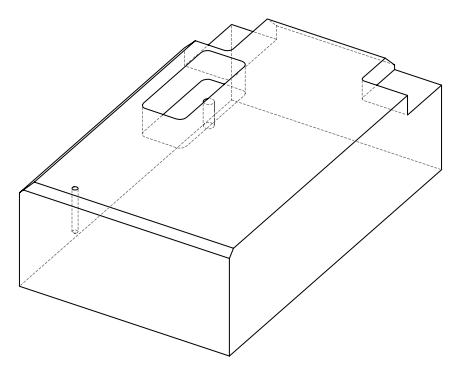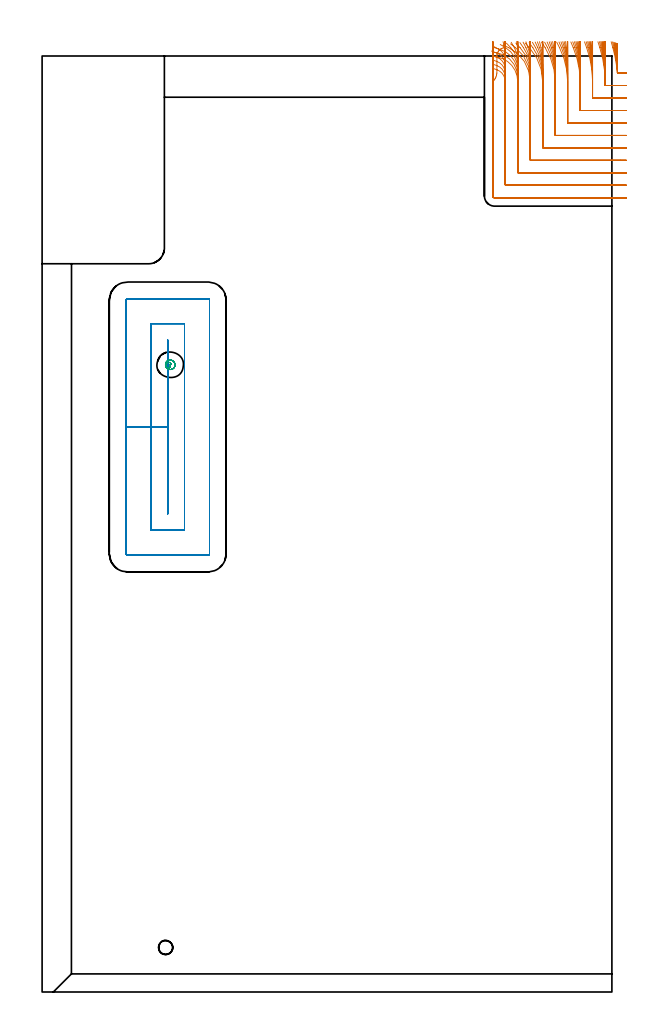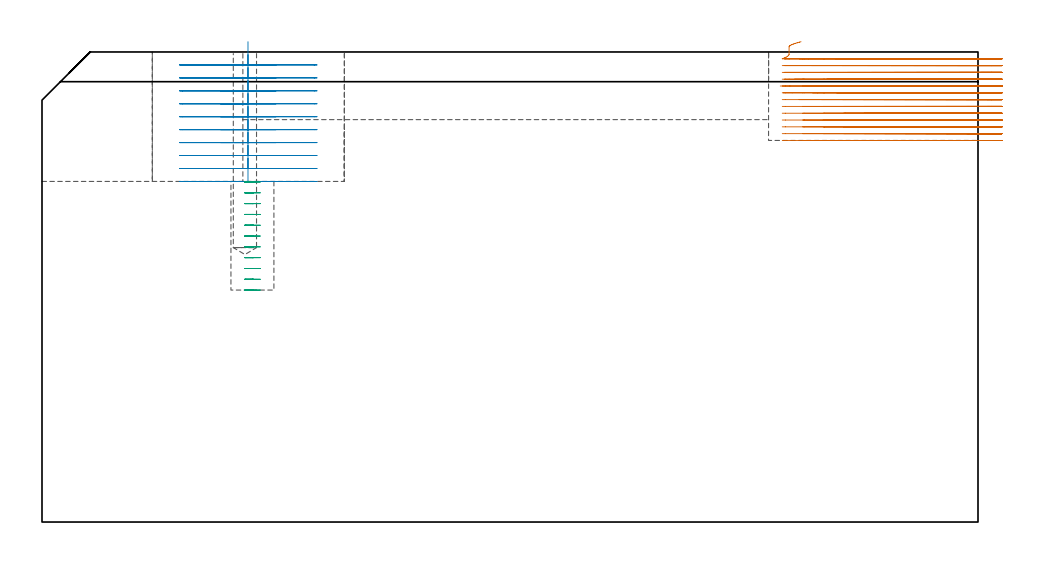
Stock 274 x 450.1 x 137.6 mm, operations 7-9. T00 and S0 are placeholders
(PLAN: 9 operations, 6 tool changes, 98.4 min)
(1 SPOT_DRILL | STEP1POCKET | NXT0321_9005460120000 | 0.03 min | 0 mm3)
(2 DRILL_BLIND_HOLE_INTO_CENTER | STEP1POCKET | UGT0301_189 | 0.25 min | 2077 mm3)
(3 AREA_MILL | FG_CHAMFER_SURFACE | UGT0205_001 | 8.62 min | 10328 mm3)
(4 AREA_MILL_1 | FG_CHAMFER_SURFACE_1 | UGT0205_001 | 14.22 min | 35129 mm3)
(5 AREA_MILL_2 | FG_CHAMFER_SURFACE_2 | UGT0205_001 | 10.03 min | 33250 mm3)
(6 MILL_CORNER_NOTCH_RECTANGULAR | CORNER_NOTCH_RECTANGULAR | NXT0201_011 | Follow Part, ap 3, ae 75% | 22.48 min | 219939 mm3)
(7 MILL_CORNER_NOTCH_RECTANGULAR_1 | CORNER_NOTCH_RECTANGULAR_1 | NXT0201_009 | Follow Part, ap 2, ae 75% | 25.79 min | 112958 mm3)
(8 MILL_RECTANGULAR_POCKET | POCKET_RECTANGULAR_STRAIGHT | NXT0201_012 | Follow Part, ap 4, ae 75% | 15.99 min | 294454 mm3)
(9 MILL_BLIND_HOLE_FROM_SOLID_MATERIAL | STEP1POCKET_1 | NXT0201_009 | Spiral | 1.04 min | 3942 mm3)
(TOOL NXT0321_9005460120000 | NC Spot Drill, 142deg, 12mm, Carbide, Uncoated | D12 PA142 FL30 Z2)
(TOOL UGT0301_189 | Twist Drill 6.8 mm | D6.8 PA118 FL66 Z2)
(TOOL UGT0205_001 | Chamfer Mill 20 x 3 x 45 deg. | D20 FL50 Z2)
(TOOL NXT0201_011 | ENDMILL 12mm [2P460-1200-NA 1630] | D12 FL38 Z6)
(TOOL NXT0201_009 | ENDMILL 8mm [2P460-0800-NA 1630] | D8 FL26 Z6)
(TOOL NXT0201_012 | ENDMILL 16mm [2P460-1600-NA 1630] | D16 FL38 Z6)
(OP 7 MILL_CORNER_NOTCH_RECTANGULAR_1)
G17 G21 G94 G90
T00 M6
G54
G17 G0 G90 X273.645 Y456.962 S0 M3
G43 Z147.6 H1
Z135.608
G94 G1 X274.457 Y454.074 F250.
G2 X276.535 Y442.266 R60. F500.
G3 X276.929 Y441.9 R0.4
G1 X278.
X281. F250.
G0 Z147.6
X267.284 Y456.96
Z135.608
G1 X268.188 Y454.1
G2 X270.7 Y437.823 R54. F500.
G1 Y436.296
G3 X271.096 Y435.9 R0.4
G1 X278.
X281. F250.
G0 Z147.6
X260.838 Y456.922
Z135.608
G1 X261.856 Y454.1
G2 X264.7 Y437.823 R48. F500.
G1 Y430.296
G3 X265.096 Y429.9 R0.4
G1 X278.
X281. F250.
G0 Z147.6
X254.255 Y456.866
Z135.608
G1 X255.418 Y454.1
G2 X258.7 Y437.823 R42. F500.
G1 Y424.296
G3 X259.096 Y423.9 R0.4
G1 X278.
X281. F250.
G0 Z147.6
X247.454 Y456.776
Z135.608
G1 X248.81 Y454.1
G2 X252.7 Y437.823 R36. F500.
G1 Y418.296
G3 X253.096 Y417.9 R0.4
G1 X278.
X281. F250.
G0 Z147.6
X240.272 Y456.62
Z135.608
G1 X241.9 Y454.1
G2 X246.7 Y437.823 R30. F500.
G1 Y412.296
G3 X247.096 Y411.9 R0.4
G1 X278.
X281. F250.
G0 Z147.6
X232.302 Y456.305
Z135.608
G1 X234.337 Y454.1
G2 X240.7 Y437.823 R24. F500.
G1 Y406.297
G3 X241.097 Y405.9 R0.4
G1 X278.
X281. F250.
G0 Z147.6
X221.671 Y455.381
Z135.608
G1 X224.384 Y454.1
G2 X234.7 Y437.823 R18. F500.
G1 Y400.297
G3 X235.097 Y399.9 R0.4
G1 X278.
X281. F250.
G0 Z147.6
X217.221 Y449.905
Z135.608
G1 X218.7 Y449.655
G2 X228.7 Y437.823 R12. F500.
G1 Y394.297
G3 X229.097 Y393.9 R0.4
G1 X278.
X281. F250.
G0 Z147.6
X217.286 Y443.98
Z135.608
G1 X218.7 Y443.48
G2 X222.7 Y437.823 R6. F500.
G1 Y388.297
G3 X223.097 Y387.9 R0.4
G1 X278.
X281. F250.
G0 Z147.6
X222.19 Y454.064
Z140.6
G1 X221.734 Y453.992 Z140.476
X221.082 Y453.769 Z140.292
X220.477 Y453.438 Z140.107
X219.939 Y453.008 Z139.922
X219.482 Y452.492 Z139.738
X219.12 Y451.906 Z139.553
X219.01 Y451.645 Z139.477
X218.901 Y451.384 Z139.401
X218.769 Y450.89 Z139.264
X218.7 Y450.383 Z139.127
X218.692 Y441.877 Z136.848
X218.543 Y440.925 Z136.59
X218.249 Y440.007 Z136.332
X217.817 Y439.146 Z136.073
X217.618 Y438.854 Z135.979
X217.418 Y438.57 Z135.886
X216.959 Y438.054 Z135.701
X216.7 Y437.823 Z135.608
Y382.8 F500.
G3 X217.6 Y381.9 R0.9
G1 X278.
X281. F250.
G0 Z147.6
X274.298 Y456.887
Z133.615
G1 X275.006 Y453.971
G2 X276.649 Y442.279 R60. F500.
G3 X277.044 Y441.9 R0.4
G1 X278.
X281. F250.
G0 Z147.6
X267.983 Y456.993
Z133.615
G1 X268.776 Y454.1
G2 X270.7 Y439.815 R54. F500.
G1 Y436.296
G3 X271.096 Y435.9 R0.4
G1 X278.
X281. F250.
G0 Z147.6
X261.632 Y456.964
Z133.615
G1 X262.525 Y454.1
G2 X264.7 Y439.815 R48. F500.
G1 Y430.296
G3 X265.096 Y429.9 R0.4
G1 X278.
X281. F250.
G0 Z147.6
X255.176 Y456.921
Z133.615
G1 X256.196 Y454.1
G2 X258.7 Y439.815 R42. F500.
G1 Y424.296
G3 X259.096 Y423.9 R0.4
G1 X278.
X281. F250.
G0 Z147.6
X248.554 Y456.854
Z133.615
G1 X249.745 Y454.1
G2 X252.7 Y439.815 R36. F500.
G1 Y418.296
G3 X253.096 Y417.9 R0.4
G1 X278.
X281. F250.
G0 Z147.6
X241.652 Y456.738
Z133.615
G1 X243.081 Y454.1
G2 X246.7 Y439.815 R30. F500.
G1 Y412.296
G3 X247.096 Y411.9 R0.4
G1 X278.
X281. F250.
G0 Z147.6
X234.2 Y456.511
Z133.615
G1 X235.986 Y454.1
G2 X240.7 Y439.815 R24. F500.
G1 Y406.297
G3 X241.097 Y405.9 R0.4
G1 X278.
X281. F250.
G0 Z147.6
X225.271 Y455.925
Z133.615
G1 X227.652 Y454.1
G2 X234.7 Y439.815 R18. F500.
G1 Y400.297
G3 X235.097 Y399.9 R0.4
G1 X278.
X281. F250.
G0 Z147.6
X217.517 Y451.881
Z133.615
G1 X218.99 Y451.595
G2 X228.7 Y439.815 R12. F500.
G1 Y394.297
G3 X229.097 Y393.9 R0.4
G1 X278.
X281. F250.
G0 Z147.6
X217.286 Y445.972
Z133.615
G1 X218.7 Y445.472
G2 X222.7 Y439.815 R6. F500.
G1 Y388.297
G3 X223.097 Y387.9 R0.4
G1 X278.
X281. F250.
G0 Z147.6
X216.7 Y442.815
Z133.615
G1 Y439.815
Y382.8 F500.
G3 X217.6 Y381.9 R0.9
G1 X278.
X281. F250.
G0 Z147.6
X274.886 Y456.753
Z131.623
G1 X275.487 Y453.814
G2 X276.698 Y442.292 R60. F500.
G3 X277.094 Y441.9 R0.4
G1 X278.
X281. F250.
G0 Z147.6
X268.599 Y457.021
Z131.623
G1 X269.282 Y454.1
G2 X270.7 Y441.808 R54. F500.
G1 Y436.296
G3 X271.096 Y435.9 R0.4
G1 X278.
X281. F250.
G0 Z147.6
X262.331 Y457.
Z131.623
G1 X263.099 Y454.1
G2 X264.7 Y441.808 R48. F500.
G1 Y430.296
G3 X265.096 Y429.9 R0.4
G1 X278.
X281. F250.
G0 Z147.6
X255.983 Y456.969
Z131.623
G1 X256.861 Y454.1
G2 X258.7 Y441.808 R42. F500.
G1 Y424.296
G3 X259.096 Y423.9 R0.4
G1 X278.
X281. F250.
G0 Z147.6
X249.512 Y456.92
Z131.623
G1 X250.536 Y454.1
G2 X252.7 Y441.808 R36. F500.
G1 Y418.296
G3 X253.096 Y417.9 R0.4
G1 X278.
X281. F250.
G0 Z147.6
X242.837 Y456.837
Z131.623
G1 X244.066 Y454.1
G2 X246.7 Y441.808 R30. F500.
G1 Y412.296
G3 X247.096 Y411.9 R0.4
G1 X278.
X281. F250.
G0 Z147.6
X235.777 Y456.677
Z131.623
G1 X237.313 Y454.1
G2 X240.7 Y441.808 R24. F500.
G1 Y406.297
G3 X241.097 Y405.9 R0.4
G1 X278.
X281. F250.
G0 Z147.6
X227.801 Y456.292
Z131.623
G1 X229.849 Y454.1
G2 X234.7 Y441.808 R18. F500.
G1 Y400.297
G3 X235.097 Y399.9 R0.4
G1 X278.
X281. F250.
G0 Z147.6
X217.393 Y454.158
Z131.623
G1 X220.258 Y453.268
G2 X228.7 Y441.808 R12. F500.
G1 Y394.297
G3 X229.097 Y393.9 R0.4
G1 X278.
X281. F250.
G0 Z147.6
X217.286 Y447.965
Z131.623
G1 X218.7 Y447.465
G2 X222.7 Y441.808 R6. F500.
G1 Y388.297
G3 X223.097 Y387.9 R0.4
G1 X278.
X281. F250.
G0 Z147.6
X216.7 Y444.808
Z131.623
G1 Y441.808
Y382.8 F500.
G3 X217.6 Y381.9 R0.9
G1 X278.
X281. F250.
G0 Z147.6
X275.401 Y456.584
Z129.631
G1 X275.891 Y453.625
G2 X276.7 Y443.808 R60. F500.
G1 Y442.296
G3 X277.096 Y441.9 R0.4
G1 X278.
X281. F250.
G0 Z147.6
X269.138 Y457.045
Z129.631
G1 X269.71 Y454.1
G2 X270.7 Y443.808 R54. F500.
G1 Y436.296
G3 X271.096 Y435.9 R0.4
G1 X278.
X281. F250.
G0 Z147.6
X262.94 Y457.03
Z129.631
G1 X263.584 Y454.1
G2 X264.7 Y443.808 R48. F500.
G1 Y430.296
G3 X265.096 Y429.9 R0.4
G1 X278.
X281. F250.
G0 Z147.6
X256.684 Y457.009
Z129.631
G1 X257.419 Y454.1
G2 X258.7 Y443.808 R42. F500.
G1 Y424.296
G3 X259.096 Y423.9 R0.4
G1 X278.
X281. F250.
G0 Z147.6
X250.34 Y456.975
Z129.631
G1 X251.197 Y454.1
G2 X252.7 Y443.808 R36. F500.
G1 Y418.296
G3 X253.096 Y417.9 R0.4
G1 X278.
X281. F250.
G0 Z147.6
X243.85 Y456.918
Z129.631
G1 X244.879 Y454.1
G2 X246.7 Y443.808 R30. F500.
G1 Y412.296
G3 X247.096 Y411.9 R0.4
G1 X278.
X281. F250.
G0 Z147.6
X237.094 Y456.81
Z129.631
G1 X238.381 Y454.1
G2 X240.7 Y443.808 R24. F500.
G1 Y406.297
G3 X241.097 Y405.9 R0.4
G1 X278.
X281. F250.
G0 Z147.6
X229.752 Y456.561
Z129.631
G1 X231.467 Y454.1
G2 X234.7 Y443.808 R18. F500.
G1 Y400.297
G3 X235.097 Y399.9 R0.4
G1 X278.
X281. F250.
G0 Z147.6
X220.297 Y455.642
Z129.631
G1 X222.87 Y454.1
G2 X228.7 Y443.808 R12. F500.
G1 Y394.297
G3 X229.097 Y393.9 R0.4
G1 X278.
X281. F250.
G0 Z147.6
X217.286 Y449.964
Z129.631
G1 X218.7 Y449.464
G2 X222.7 Y443.808 R6. F500.
G1 Y388.297
G3 X223.097 Y387.9 R0.4
G1 X278.
X281. F250.
G0 Z147.6
X216.7 Y446.808
Z129.631
G1 Y443.808
Y382.8 F500.
G3 X217.6 Y381.9 R0.9
G1 X278.
X281. F250.
G0 Z147.6
X275.83 Y456.408
Z127.638
G1 X276.212 Y453.433
G2 X276.7 Y445.795 R60. F500.
G1 Y442.296
G3 X277.096 Y441.9 R0.4
G1 X278.
X281. F250.
G0 Z147.6
X269.596 Y457.064
Z127.638
G1 X270.058 Y454.1
G2 X270.7 Y445.795 R54. F500.
G1 Y436.296
G3 X271.096 Y435.9 R0.4
G1 X278.
X281. F250.
G0 Z147.6
X263.457 Y457.055
Z127.638
G1 X263.976 Y454.1
G2 X264.7 Y445.795 R48. F500.
G1 Y430.296
G3 X265.096 Y429.9 R0.4
G1 X278.
X281. F250.
G0 Z147.6
X257.278 Y457.041
Z127.638
G1 X257.871 Y454.1
G2 X258.7 Y445.795 R42. F500.
G1 Y424.296
G3 X259.096 Y423.9 R0.4
G1 X278.
X281. F250.
G0 Z147.6
X251.037 Y457.019
Z127.638
G1 X251.729 Y454.1
G2 X252.7 Y445.795 R36. F500.
G1 Y418.296
G3 X253.096 Y417.9 R0.4
G1 X278.
X281. F250.
G0 Z147.6
X244.697 Y456.983
Z127.638
G1 X245.528 Y454.1
G2 X246.7 Y445.795 R30. F500.
G1 Y412.296
G3 X247.096 Y411.9 R0.4
G1 X278.
X281. F250.
G0 Z147.6
X238.179 Y456.915
Z127.638
G1 X239.217 Y454.1
G2 X240.7 Y445.795 R24. F500.
G1 Y406.297
G3 X241.097 Y405.9 R0.4
G1 X278.
X281. F250.
G0 Z147.6
X231.286 Y456.762
Z127.638
G1 X232.67 Y454.1
G2 X234.7 Y445.795 R18. F500.
G1 Y400.297
G3 X235.097 Y399.9 R0.4
G1 X278.
X281. F250.
G0 Z147.6
X223.286 Y456.266
Z127.638
G1 X225.362 Y454.1
G2 X228.7 Y445.795 R12. F500.
G1 Y394.297
G3 X229.097 Y393.9 R0.4
G1 X278.
X281. F250.
G0 Z147.6
X216.119 Y452.478
Z127.638
G1 X218.908 Y451.374
G2 X222.7 Y445.795 R6. F500.
G1 Y388.297
G3 X223.097 Y387.9 R0.4
G1 X278.
X281. F250.
G0 Z147.6
X216.7 Y448.795
Z127.638
G1 Y445.795
Y382.8 F500.
G3 X217.6 Y381.9 R0.9
G1 X278.
X281. F250.
G0 Z147.6
X276.22 Y456.229
Z125.646
G1 X276.478 Y453.24
G2 X276.7 Y448.083 R60. F500.
G1 Y442.296
G3 X277.096 Y441.9 R0.4
G1 X278.
X281. F250.
G0 Z147.6
X270.029 Y457.081
Z125.646
G1 X270.364 Y454.1
G2 X270.7 Y448.083 R54. F500.
G1 Y436.296
G3 X271.096 Y435.9 R0.4
G1 X278.
X281. F250.
G0 Z147.6
X263.945 Y457.076
Z125.646
G1 X264.321 Y454.1
G2 X264.7 Y448.083 R48. F500.
G1 Y430.296
G3 X265.096 Y429.9 R0.4
G1 X278.
X281. F250.
G0 Z147.6
X257.837 Y457.069
Z125.646
G1 X258.267 Y454.1
G2 X258.7 Y448.083 R42. F500.
G1 Y424.296
G3 X259.096 Y423.9 R0.4
G1 X278.
X281. F250.
G0 Z147.6
X251.692 Y457.058
Z125.646
G1 X252.194 Y454.1
G2 X252.7 Y448.083 R36. F500.
G1 Y418.296
G3 X253.096 Y417.9 R0.4
G1 X278.
X281. F250.
G0 Z147.6
X245.489 Y457.039
Z125.646
G1 X246.09 Y454.1
G2 X246.7 Y448.083 R30. F500.
G1 Y412.296
G3 X247.096 Y411.9 R0.4
G1 X278.
X281. F250.
G0 Z147.6
X239.181 Y457.004
Z125.646
G1 X239.933 Y454.1
G2 X240.7 Y448.083 R24. F500.
G1 Y406.297
G3 X241.097 Y405.9 R0.4
G1 X278.
X281. F250.
G0 Z147.6
X232.662 Y456.927
Z125.646
G1 X233.664 Y454.1
G2 X234.7 Y448.083 R18. F500.
G1 Y400.297
G3 X235.097 Y399.9 R0.4
G1 X278.
X281. F250.
G0 Z147.6
X225.578 Y456.696
Z125.646
G1 X227.082 Y454.1
G2 X228.7 Y448.083 R12. F500.
G1 Y394.297
G3 X229.097 Y393.9 R0.4
G1 X278.
X281. F250.
G0 Z147.6
X216.966 Y454.786
Z125.646
G1 X219.594 Y453.339
G2 X222.7 Y448.083 R6. F500.
G1 Y388.297
G3 X223.097 Y387.9 R0.4
G1 X278.
X281. F250.
G0 Z147.6
X216.7 Y451.083
Z125.646
G1 Y448.083
Y382.8 F500.
G3 X217.6 Y381.9 R0.9
G1 X278.
X281. F250.
G0 Z147.6
X276.668 Y456.054
Z123.654
G1 X276.697 Y453.054
G2 X276.7 Y452.467 R60. F500.
G1 Y442.296
G3 X277.096 Y441.9 R0.4
G1 X278.
X281. F250.
G0 Z147.6
X270.585 Y457.099
Z123.654
G1 X270.675 Y454.1
G2 X270.7 Y452.467 R54. F500.
G1 Y436.296
G3 X271.096 Y435.9 R0.4
G1 X278.
X281. F250.
G0 Z147.6
X264.57 Y457.098
Z123.654
G1 X264.672 Y454.1
G2 X264.7 Y452.467 R48. F500.
G1 Y430.296
G3 X265.096 Y429.9 R0.4
G1 X278.
X281. F250.
G0 Z147.6
X258.552 Y457.098
Z123.654
G1 X258.668 Y454.1
G2 X258.7 Y452.467 R42. F500.
G1 Y424.296
G3 X259.096 Y423.9 R0.4
G1 X278.
X281. F250.
G0 Z147.6
X252.527 Y457.097
Z123.654
G1 X252.663 Y454.1
G2 X252.7 Y452.467 R36. F500.
G1 Y418.296
G3 X253.096 Y417.9 R0.4
G1 X278.
X281. F250.
G0 Z147.6
X246.492 Y457.096
Z123.654
G1 X246.656 Y454.1
G2 X246.7 Y452.467 R30. F500.
G1 Y412.296
G3 X247.096 Y411.9 R0.4
G1 X278.
X281. F250.
G0 Z147.6
X240.44 Y457.093
Z123.654
G1 X240.644 Y454.1
G2 X240.7 Y452.467 R24. F500.
G1 Y406.297
G3 X241.097 Y405.9 R0.4
G1 X278.
X281. F250.
G0 Z147.6
X234.354 Y457.088
Z123.654
G1 X234.626 Y454.1
G2 X234.7 Y452.467 R18. F500.
G1 Y400.297
G3 X235.097 Y399.9 R0.4
G1 X278.
X281. F250.
G0 Z147.6
X228.18 Y457.072
Z123.654
G1 X228.588 Y454.1
G2 X228.7 Y452.467 R12. F500.
G1 Y394.297
G3 X229.097 Y393.9 R0.4
G1 X278.
X281. F250.
G0 Z147.6
X221.657 Y456.987
Z123.654
G1 X222.474 Y454.1
G2 X222.7 Y452.467 R6. F500.
G1 Y388.297
G3 X223.097 Y387.9 R0.4
G1 X278.
X281. F250.
G0 Z147.6
X216.7 Y455.467
Z123.654
G1 Y452.467
Y382.8 F500.
G3 X217.6 Y381.9 R0.9
G1 X278.
X281. F250.
G0 Z147.6
X276.7 Y456.051
Z121.662
G1 Y453.051
Y442.295 F500.
G3 X277.095 Y441.9 R0.4
G1 X278.
X281. F250.
G0 Z147.6
X270.689 Y457.1
Z121.662
G1 X270.7 Y454.1
Y453.916 F500.
Y436.296
G3 X271.096 Y435.9 R0.4
G1 X278.
X281. F250.
G0 Z147.6
X264.688 Y457.1
Z121.662
G1 X264.7 Y454.1
Y453.916 F500.
Y430.296
G3 X265.096 Y429.9 R0.4
G1 X278.
X281. F250.
G0 Z147.6
X258.686 Y457.1
Z121.662
G1 X258.7 Y454.1
Y453.916 F500.
Y424.296
G3 X259.096 Y423.9 R0.4
G1 X278.
X281. F250.
G0 Z147.6
X252.684 Y457.1
Z121.662
G1 X252.7 Y454.1
Y453.916 F500.
Y418.296
G3 X253.096 Y417.9 R0.4
G1 X278.
X281. F250.
G0 Z147.6
X246.681 Y457.1
Z121.662
G1 X246.699 Y454.1
X246.7 Y453.916 F500.
Y412.296
G3 X247.096 Y411.9 R0.4
G1 X278.
X281. F250.
G0 Z147.6
X240.676 Y457.1
Z121.662
G1 X240.699 Y454.1
X240.7 Y453.916 F500.
Y406.297
G3 X241.097 Y405.9 R0.4
G1 X278.
X281. F250.
G0 Z147.6
X234.668 Y457.1
Z121.662
G1 X234.699 Y454.1
X234.7 Y453.916 F500.
Y400.297
G3 X235.097 Y399.9 R0.4
G1 X278.
X281. F250.
G0 Z147.6
X228.653 Y457.1
Z121.662
G1 X228.699 Y454.1
X228.7 Y453.916 F500.
Y394.297
G3 X229.097 Y393.9 R0.4
G1 X278.
X281. F250.
G0 Z147.6
X222.605 Y457.099
Z121.662
G1 X222.697 Y454.1
X222.7 Y453.916 F500.
Y388.297
G3 X223.097 Y387.9 R0.4
G1 X278.
X281. F250.
G0 Z147.6
X216.7 Y456.916
Z121.662
G1 Y453.916
Y382.8 F500.
G3 X217.6 Y381.9 R0.9
G1 X278.
X281. F250.
G0 Z147.6
X276.7 Y456.051
Z119.669
G1 Y453.051
Y442.295 F500.
G3 X277.095 Y441.9 R0.4
G1 X278.
X281. F250.
G0 Z147.6
X270.7 Y457.1
Z119.669
G1 Y454.1
Y436.296 F500.
G3 X271.096 Y435.9 R0.4
G1 X278.
X281. F250.
G0 Z147.6
X264.7 Y457.1
Z119.669
G1 Y454.1
Y430.296 F500.
G3 X265.096 Y429.9 R0.4
G1 X278.
X281. F250.
G0 Z147.6
X258.7 Y457.1
Z119.669
G1 Y454.1
Y424.296 F500.
G3 X259.096 Y423.9 R0.4
G1 X278.
X281. F250.
G0 Z147.6
X252.7 Y457.1
Z119.669
G1 Y454.1
Y418.296 F500.
G3 X253.096 Y417.9 R0.4
G1 X278.
X281. F250.
G0 Z147.6
X246.7 Y457.1
Z119.669
G1 Y454.1
Y412.296 F500.
G3 X247.096 Y411.9 R0.4
G1 X278.
X281. F250.
G0 Z147.6
X240.7 Y457.1
Z119.669
G1 Y454.1
Y406.297 F500.
G3 X241.097 Y405.9 R0.4
G1 X278.
X281. F250.
G0 Z147.6
X234.7 Y457.1
Z119.669
G1 Y454.1
Y400.297 F500.
G3 X235.097 Y399.9 R0.4
G1 X278.
X281. F250.
G0 Z147.6
X228.7 Y457.1
Z119.669
G1 Y454.1
Y394.297 F500.
G3 X229.097 Y393.9 R0.4
G1 X278.
X281. F250.
G0 Z147.6
X222.7 Y457.1
Z119.669
G1 Y454.1
Y388.297 F500.
G3 X223.097 Y387.9 R0.4
G1 X278.
X281. F250.
G0 Z147.6
X216.7 Y457.1
Z119.669
G1 Y454.1
Y382.8 F500.
G3 X217.6 Y381.9 R0.9
G1 X278.
X281. F250.
G0 Z147.6
X276.7 Y456.051
Z117.677
G1 Y453.051
Y442.295 F500.
G3 X277.095 Y441.9 R0.4
G1 X278.
X281. F250.
G0 Z147.6
X270.7 Y457.1
Z117.677
G1 Y454.1
Y436.296 F500.
G3 X271.096 Y435.9 R0.4
G1 X278.
X281. F250.
G0 Z147.6
X264.7 Y457.1
Z117.677
G1 Y454.1
Y430.296 F500.
G3 X265.096 Y429.9 R0.4
G1 X278.
X281. F250.
G0 Z147.6
X258.7 Y457.1
Z117.677
G1 Y454.1
Y424.296 F500.
G3 X259.096 Y423.9 R0.4
G1 X278.
X281. F250.
G0 Z147.6
X252.7 Y457.1
Z117.677
G1 Y454.1
Y418.296 F500.
G3 X253.096 Y417.9 R0.4
G1 X278.
X281. F250.
G0 Z147.6
X246.7 Y457.1
Z117.677
G1 Y454.1
Y412.296 F500.
G3 X247.096 Y411.9 R0.4
G1 X278.
X281. F250.
G0 Z147.6
X240.7 Y457.1
Z117.677
G1 Y454.1
Y406.297 F500.
G3 X241.097 Y405.9 R0.4
G1 X278.
X281. F250.
G0 Z147.6
X234.7 Y457.1
Z117.677
G1 Y454.1
Y400.297 F500.
G3 X235.097 Y399.9 R0.4
G1 X278.
X281. F250.
G0 Z147.6
X228.7 Y457.1
Z117.677
G1 Y454.1
Y394.297 F500.
G3 X229.097 Y393.9 R0.4
G1 X278.
X281. F250.
G0 Z147.6
X222.7 Y457.1
Z117.677
G1 Y454.1
Y388.297 F500.
G3 X223.097 Y387.9 R0.4
G1 X278.
X281. F250.
G0 Z147.6
X216.7 Y457.1
Z117.677
G1 Y454.1
Y382.8 F500.
G3 X217.6 Y381.9 R0.9
G1 X278.
X281. F250.
G0 Z147.6
X276.7 Y456.051
Z115.685
G1 Y453.051
Y442.295 F500.
G3 X277.095 Y441.9 R0.4
G1 X278.
X281. F250.
G0 Z147.6
X270.7 Y457.1
Z115.685
G1 Y454.1
Y436.296 F500.
G3 X271.096 Y435.9 R0.4
G1 X278.
X281. F250.
G0 Z147.6
X264.7 Y457.1
Z115.685
G1 Y454.1
Y430.296 F500.
G3 X265.096 Y429.9 R0.4
G1 X278.
X281. F250.
G0 Z147.6
X258.7 Y457.1
Z115.685
G1 Y454.1
Y424.296 F500.
G3 X259.096 Y423.9 R0.4
G1 X278.
X281. F250.
G0 Z147.6
X252.7 Y457.1
Z115.685
G1 Y454.1
Y418.296 F500.
G3 X253.096 Y417.9 R0.4
G1 X278.
X281. F250.
G0 Z147.6
X246.7 Y457.1
Z115.685
G1 Y454.1
Y412.296 F500.
G3 X247.096 Y411.9 R0.4
G1 X278.
X281. F250.
G0 Z147.6
X240.7 Y457.1
Z115.685
G1 Y454.1
Y406.297 F500.
G3 X241.097 Y405.9 R0.4
G1 X278.
X281. F250.
G0 Z147.6
X234.7 Y457.1
Z115.685
G1 Y454.1
Y400.297 F500.
G3 X235.097 Y399.9 R0.4
G1 X278.
X281. F250.
G0 Z147.6
X228.7 Y457.1
Z115.685
G1 Y454.1
Y394.297 F500.
G3 X229.097 Y393.9 R0.4
G1 X278.
X281. F250.
G0 Z147.6
X222.7 Y457.1
Z115.685
G1 Y454.1
Y388.297 F500.
G3 X223.097 Y387.9 R0.4
G1 X278.
X281. F250.
G0 Z147.6
X216.7 Y457.1
Z115.685
G1 Y454.1
Y382.8 F500.
G3 X217.6 Y381.9 R0.9
G1 X278.
X281. F250.
G0 Z147.6
X276.7 Y456.051
Z113.692
G1 Y453.051
Y442.295 F500.
G3 X277.095 Y441.9 R0.4
G1 X278.
X281. F250.
G0 Z147.6
X270.7 Y457.1
Z113.692
G1 Y454.1
Y436.296 F500.
G3 X271.096 Y435.9 R0.4
G1 X278.
X281. F250.
G0 Z147.6
X264.7 Y457.1
Z113.692
G1 Y454.1
Y430.296 F500.
G3 X265.096 Y429.9 R0.4
G1 X278.
X281. F250.
G0 Z147.6
X258.7 Y457.1
Z113.692
G1 Y454.1
Y424.296 F500.
G3 X259.096 Y423.9 R0.4
G1 X278.
X281. F250.
G0 Z147.6
X252.7 Y457.1
Z113.692
G1 Y454.1
Y418.296 F500.
G3 X253.096 Y417.9 R0.4
G1 X278.
X281. F250.
G0 Z147.6
X246.7 Y457.1
Z113.692
G1 Y454.1
Y412.296 F500.
G3 X247.096 Y411.9 R0.4
G1 X278.
X281. F250.
G0 Z147.6
X240.7 Y457.1
Z113.692
G1 Y454.1
Y406.297 F500.
G3 X241.097 Y405.9 R0.4
G1 X278.
X281. F250.
G0 Z147.6
X234.7 Y457.1
Z113.692
G1 Y454.1
Y400.297 F500.
G3 X235.097 Y399.9 R0.4
G1 X278.
X281. F250.
G0 Z147.6
X228.7 Y457.1
Z113.692
G1 Y454.1
Y394.297 F500.
G3 X229.097 Y393.9 R0.4
G1 X278.
X281. F250.
G0 Z147.6
X222.7 Y457.1
Z113.692
G1 Y454.1
Y388.297 F500.
G3 X223.097 Y387.9 R0.4
G1 X278.
X281. F250.
G0 Z147.6
X216.7 Y457.1
Z113.692
G1 Y454.1
Y382.8 F500.
G3 X217.6 Y381.9 R0.9
G1 X278.
X281. F250.
G0 Z147.6
X276.7 Y456.051
Z111.7
G1 Y453.051
Y442.295 F500.
G3 X277.095 Y441.9 R0.4
G1 X278.
X281. F250.
G0 Z147.6
X270.7 Y457.1
Z111.7
G1 Y454.1
Y436.296 F500.
G3 X271.096 Y435.9 R0.4
G1 X278.
X281. F250.
G0 Z147.6
X264.7 Y457.1
Z111.7
G1 Y454.1
Y430.296 F500.
G3 X265.096 Y429.9 R0.4
G1 X278.
X281. F250.
G0 Z147.6
X258.7 Y457.1
Z111.7
G1 Y454.1
Y424.296 F500.
G3 X259.096 Y423.9 R0.4
G1 X278.
X281. F250.
G0 Z147.6
X252.7 Y457.1
Z111.7
G1 Y454.1
Y418.296 F500.
G3 X253.096 Y417.9 R0.4
G1 X278.
X281. F250.
G0 Z147.6
X246.7 Y457.1
Z111.7
G1 Y454.1
Y412.296 F500.
G3 X247.096 Y411.9 R0.4
G1 X278.
X281. F250.
G0 Z147.6
X240.7 Y457.1
Z111.7
G1 Y454.1
Y406.297 F500.
G3 X241.097 Y405.9 R0.4
G1 X278.
X281. F250.
G0 Z147.6
X234.7 Y457.1
Z111.7
G1 Y454.1
Y400.297 F500.
G3 X235.097 Y399.9 R0.4
G1 X278.
X281. F250.
G0 Z147.6
X228.7 Y457.1
Z111.7
G1 Y454.1
Y394.297 F500.
G3 X229.097 Y393.9 R0.4
G1 X278.
X281. F250.
G0 Z147.6
X222.7 Y457.1
Z111.7
G1 Y454.1
Y388.297 F500.
G3 X223.097 Y387.9 R0.4
G1 X278.
X281. F250.
G0 Z147.6
X216.7 Y457.1
Z111.7
G1 Y454.1
Y382.8 F500.
G3 X217.6 Y381.9 R0.9
G1 X278.
X281. F250.
G0 Z147.6
M5
M2
(OP 8 MILL_RECTANGULAR_POCKET)
G17 G21 G94 G90
T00 M6
G54
G17 G0 G90 X60.3 Y297.041 S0 M3
G43 Z147.6 H1
Z140.6
G94 G1 Y271.7 Z133.81 F250.
Y230. F500.
X60.5
Y313.4
X60.3
Y271.7
X52.3
Y222.
X68.5
Y321.4
X52.3
Y271.7
X40.3
Y210.8
G3 X41.1 Y210. R0.8
G1 X79.7
G3 X80.5 Y210.8 R0.8
G1 Y332.6
G3 X79.7 Y333.4 R0.8
G1 X41.1
G3 X40.3 Y332.6 R0.8
G1 Y271.7
Y270.7
G0 X60.3 Y297.041 Z136.81
G1 Y271.7 Z130.02 F250.
Y230. F500.
X60.5
Y313.4
X60.3
Y271.7
X52.3
Y222.
X68.5
Y321.4
X52.3
Y271.7
X40.3
Y210.8
G3 X41.1 Y210. R0.8
G1 X79.7
G3 X80.5 Y210.8 R0.8
G1 Y332.6
G3 X79.7 Y333.4 R0.8
G1 X41.1
G3 X40.3 Y332.6 R0.8
G1 Y271.7
Y270.7
G0 X60.3 Y297.041 Z133.02
G1 Y271.7 Z126.23 F250.
Y230. F500.
X60.5
Y313.4
X60.3
Y271.7
X52.3
Y222.
X68.5
Y321.4
X52.3
Y271.7
X40.3
Y210.8
G3 X41.1 Y210. R0.8
G1 X79.7
G3 X80.5 Y210.8 R0.8
G1 Y332.6
G3 X79.7 Y333.4 R0.8
G1 X41.1
G3 X40.3 Y332.6 R0.8
G1 Y271.7
Y270.7
G0 X60.3 Y297.041 Z129.23
G1 Y271.7 Z122.44 F250.
Y230. F500.
X60.5
Y313.4
X60.3
Y271.7
X52.3
Y222.
X68.5
Y321.4
X52.3
Y271.7
X40.3
Y210.8
G3 X41.1 Y210. R0.8
G1 X79.7
G3 X80.5 Y210.8 R0.8
G1 Y332.6
G3 X79.7 Y333.4 R0.8
G1 X41.1
G3 X40.3 Y332.6 R0.8
G1 Y271.7
Y270.7
G0 X60.3 Y297.041 Z125.44
G1 Y271.7 Z118.65 F250.
Y230. F500.
X60.5
Y313.4
X60.3
Y271.7
X52.3
Y222.
X68.5
Y321.4
X52.3
Y271.7
X40.3
Y210.8
G3 X41.1 Y210. R0.8
G1 X79.7
G3 X80.5 Y210.8 R0.8
G1 Y332.6
G3 X79.7 Y333.4 R0.8
G1 X41.1
G3 X40.3 Y332.6 R0.8
G1 Y271.7
Y270.7
G0 X60.3 Y297.041 Z121.65
G1 Y271.7 Z114.86 F250.
Y230. F500.
X60.5
Y313.4
X60.3
Y271.7
X52.3
Y222.
X68.5
Y321.4
X52.3
Y271.7
X40.3
Y210.8
G3 X41.1 Y210. R0.8
G1 X79.7
G3 X80.5 Y210.8 R0.8
G1 Y332.6
G3 X79.7 Y333.4 R0.8
G1 X41.1
G3 X40.3 Y332.6 R0.8
G1 Y271.7
Y270.7
G0 X60.3 Y297.041 Z117.86
G1 Y271.7 Z111.07 F250.
Y230. F500.
X60.5
Y313.4
X60.3
Y271.7
X52.3
Y222.
X68.5
Y321.4
X52.3
Y271.7
X40.3
Y210.8
G3 X41.1 Y210. R0.8
G1 X79.7
G3 X80.5 Y210.8 R0.8
G1 Y332.6
G3 X79.7 Y333.4 R0.8
G1 X41.1
G3 X40.3 Y332.6 R0.8
G1 Y271.7
Y270.7
G0 X60.3 Y297.041 Z114.07
G1 Y271.7 Z107.28 F250.
Y230. F500.
X60.5
Y313.4
X60.3
Y271.7
X52.3
Y222.
X68.5
Y321.4
X52.3
Y271.7
X40.3
Y210.8
G3 X41.1 Y210. R0.8
G1 X79.7
G3 X80.5 Y210.8 R0.8
G1 Y332.6
G3 X79.7 Y333.4 R0.8
G1 X41.1
G3 X40.3 Y332.6 R0.8
G1 Y271.7
Y270.7
G0 X60.3 Y297.041 Z110.28
G1 Y271.7 Z103.49 F250.
Y230. F500.
X60.5
Y313.4
X60.3
Y271.7
X52.3
Y222.
X68.5
Y321.4
X52.3
Y271.7
X40.3
Y210.8
G3 X41.1 Y210. R0.8
G1 X79.7
G3 X80.5 Y210.8 R0.8
G1 Y332.6
G3 X79.7 Y333.4 R0.8
G1 X41.1
G3 X40.3 Y332.6 R0.8
G1 Y271.7
Y270.7
G0 X60.3 Y297.041 Z106.49
G1 Y271.7 Z99.7 F250.
Y230. F500.
X60.5
Y313.4
X60.3
Y271.7
X52.3
Y222.
X68.5
Y321.4
X52.3
Y271.7
X40.3
Y210.8
G3 X41.1 Y210. R0.8
G1 X79.7
G3 X80.5 Y210.8 R0.8
G1 Y332.6
G3 X79.7 Y333.4 R0.8
G1 X41.1
G3 X40.3 Y332.6 R0.8
G1 Y271.7
Y270.7
G0 Z147.6
M5
M2
(OP 9 MILL_BLIND_HOLE_FROM_SOLID_MATERIAL)
G17 G21 G94 G90
T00 M6
G54
G17 G0 G90 X61.6 Y301.6 S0 M3
G43 Z147.6 H1
Z99.536
G94 G3 X61.965 Y302.063 R0.375 F250.
X61.332 Y302.718 R0.897
X59.732 Y302.213 R1.54
X59.551 Y300.556 R1.521
X62.644 Y299.551 R2.3
X59.551 Y300.556 R-2.3
X61.097 Y300.053 R1.15
X61.6 Y301.6 R1.15
G0 Z96.373
G3 X61.965 Y302.063 R0.375
X61.332 Y302.718 R0.897
X59.732 Y302.213 R1.54
X59.551 Y300.556 R1.521
X62.644 Y299.551 R2.3
X59.551 Y300.556 R-2.3
X61.097 Y300.053 R1.15
X61.6 Y301.6 R1.15
G0 Z93.209
G3 X61.965 Y302.063 R0.375
X61.332 Y302.718 R0.897
X59.732 Y302.213 R1.54
X59.551 Y300.556 R1.521
X62.644 Y299.551 R2.3
X59.551 Y300.556 R-2.3
X61.097 Y300.053 R1.15
X61.6 Y301.6 R1.15
G0 Z90.045
G3 X61.965 Y302.063 R0.375
X61.332 Y302.718 R0.897
X59.732 Y302.213 R1.54
X59.551 Y300.556 R1.521
X62.644 Y299.551 R2.3
X59.551 Y300.556 R-2.3
X61.097 Y300.053 R1.15
X61.6 Y301.6 R1.15
G0 Z86.882
G3 X61.965 Y302.063 R0.375
X61.332 Y302.718 R0.897
X59.732 Y302.213 R1.54
X59.551 Y300.556 R1.521
X62.644 Y299.551 R2.3
X59.551 Y300.556 R-2.3
X61.097 Y300.053 R1.15
X61.6 Y301.6 R1.15
G0 Z83.718
G3 X61.965 Y302.063 R0.375
X61.332 Y302.718 R0.897
X59.732 Y302.213 R1.54
X59.551 Y300.556 R1.521
X62.644 Y299.551 R2.3
X59.551 Y300.556 R-2.3
X61.097 Y300.053 R1.15
X61.6 Y301.6 R1.15
G0 Z80.555
G3 X61.965 Y302.063 R0.375
X61.332 Y302.718 R0.897
X59.732 Y302.213 R1.54
X59.551 Y300.556 R1.521
X62.644 Y299.551 R2.3
X59.551 Y300.556 R-2.3
X61.097 Y300.053 R1.15
X61.6 Y301.6 R1.15
G0 Z77.391
G3 X61.965 Y302.063 R0.375
X61.332 Y302.718 R0.897
X59.732 Y302.213 R1.54
X59.551 Y300.556 R1.521
X62.644 Y299.551 R2.3
X59.551 Y300.556 R-2.3
X61.097 Y300.053 R1.15
X61.6 Y301.6 R1.15
G0 Z74.227
G3 X61.965 Y302.063 R0.375
X61.332 Y302.718 R0.897
X59.732 Y302.213 R1.54
X59.551 Y300.556 R1.521
X62.644 Y299.551 R2.3
X59.551 Y300.556 R-2.3
X61.097 Y300.053 R1.15
X61.6 Y301.6 R1.15
G0 Z71.064
G3 X61.965 Y302.063 R0.375
X61.332 Y302.718 R0.897
X59.732 Y302.213 R1.54
X59.551 Y300.556 R1.521
X62.644 Y299.551 R2.3
X59.551 Y300.556 R-2.3
X61.097 Y300.053 R1.15
X61.6 Y301.6 R1.15
G0 Z67.9
G3 X61.965 Y302.063 R0.375
X61.332 Y302.718 R0.897
X59.732 Y302.213 R1.54
X59.551 Y300.556 R1.521
X62.644 Y299.551 R2.3
X59.551 Y300.556 R-2.3
X61.097 Y300.053 R1.15
X61.6 Y301.6 R1.15
G0 Z147.6
M5
M2
